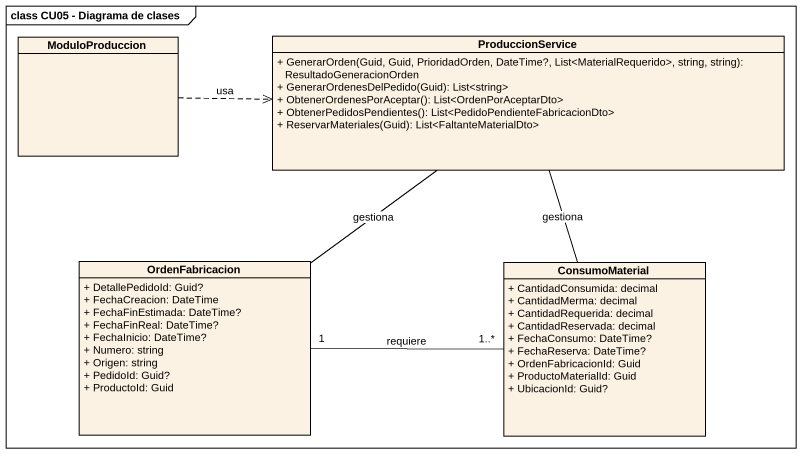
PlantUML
@startuml
mainframe class CU05 - Diagrama de clases
hide circle
hide empty members
skinparam classAttributeIconSize 0
class ModuloProduccion
class ProduccionService {
  + GenerarOrden(Guid, Guid, PrioridadOrden, DateTime?, List<MaterialRequerido>, string, string): ResultadoGeneracionOrden
  + GenerarOrdenesDelPedido(Guid): List<string>
  + ObtenerOrdenesPorAceptar(): List<OrdenPorAceptarDto>
  + ObtenerPedidosPendientes(): List<PedidoPendienteFabricacionDto>
  + ReservarMateriales(Guid): List<FaltanteMaterialDto>
}
class OrdenFabricacion {
  + DetallePedidoId: Guid?
  + FechaCreacion: DateTime
  + FechaFinEstimada: DateTime?
  + FechaFinReal: DateTime?
  + FechaInicio: DateTime?
  + Numero: string
  + Origen: string
  + PedidoId: Guid?
  + ProductoId: Guid
}
class ConsumoMaterial {
  + CantidadConsumida: decimal
  + CantidadMerma: decimal
  + CantidadRequerida: decimal
  + CantidadReservada: decimal
  + FechaConsumo: DateTime?
  + FechaReserva: DateTime?
  + OrdenFabricacionId: Guid
  + ProductoMaterialId: Guid
  + UbicacionId: Guid?
}
ModuloProduccion .right.> ProduccionService : usa
ProduccionService -- OrdenFabricacion : gestiona
ProduccionService -- ConsumoMaterial : gestiona
OrdenFabricacion "1" -right- "1..*" ConsumoMaterial : requiere
@enduml
